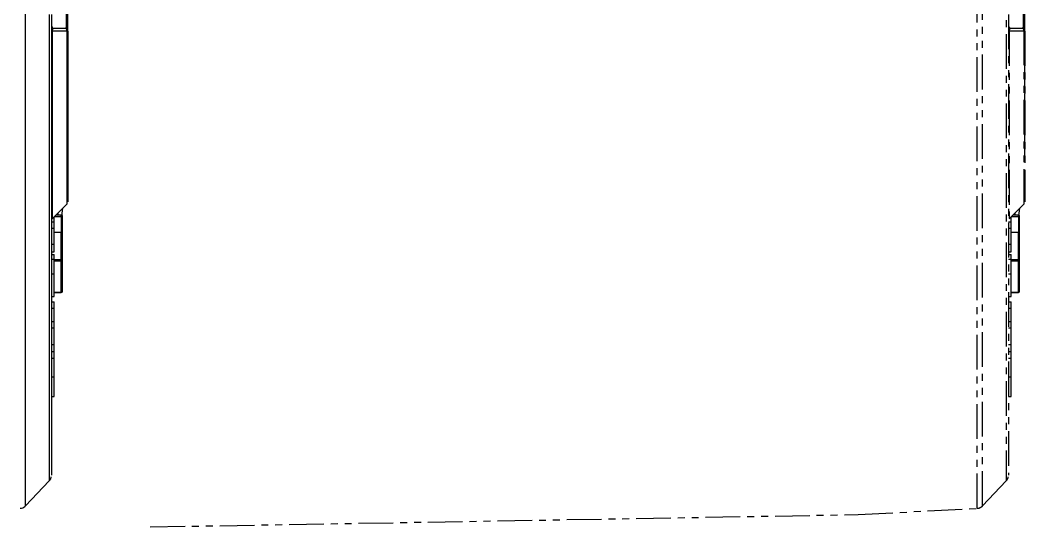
# Model space of a CAD drawing. Header units: millimetres. Extents: x 2223 to 4172, y 741 to 2119.
# Drawn here: x 3443.7 to 3627.5, y 1031.1 to 1123.9 of the extents above; entities that cross this region are included whole.
import ezdxf

# ---------------------------------------------------------------- set-up
doc = ezdxf.new("R2010")
doc.units = ezdxf.units.MM
doc.linetypes.add('PHANTOM', pattern=[12.7, 6.35, -1.27, 1.27, -1.27, 1.27, -1.27])

msp = doc.modelspace()

# ---------------------------------------------------------------- linework, layer by layer
at = {"color": 7, "linetype": 'Continuous', "lineweight": 25}
for p, q in [((3452.275, 1121.837), (3449.568, 1121.84)), ((3449.8, 1122.338), (3449.922, 1122.368)), ((3449.922, 1122.368), (3451.922, 1122.368)), ((3452.275, 1120.906), (3452.275, 1121.837)), ((3452.405, 1099.02), (3452.415, 1099.022)), ((3452.357, 1096.309), (3452.382, 1096.236)), ((3452.394, 1096.205), (3452.376, 1096.268)), ((3452.421, 1096.023), (3452.397, 1096.198)), ((3452.405, 1096.17), (3452.398, 1096.193)), ((3449.568, 1087.515), (3452.275, 1090.222)), ((3450.618, 1088.201), (3450.618, 1088.565)), ((3450.621, 1088.201), (3450.621, 1088.568)), ((3451.306, 1088.061), (3451.524, 1089.471)), ((3449.421, 1086.944), (3449.921, 1086.944)), ((3449.921, 1086.944), (3449.921, 1087.868)), ((3449.921, 1085.799), (3449.921, 1086.944)), ((3449.997, 1087.944), (3451.221, 1087.944)), ((3451.221, 1088.197), (3450.25, 1088.197)), ((3451.221, 1088.201), (3450.254, 1088.201)), ((3451.221, 1088.197), (3451.221, 1088.201)), ((3449.421, 1085.799), (3449.921, 1085.799)), ((3449.921, 1082.781), (3449.921, 1085.799)), ((3451.221, 1085.019), (3449.921, 1085.019)), ((3451.221, 1080.086), (3451.221, 1085.019)), ((3451.421, 1079.945), (3451.421, 1084.878)), ((3449.921, 1082.781), (3449.421, 1082.781)), ((3449.421, 1081.492), (3449.921, 1081.492)), ((3449.421, 1080.967), (3449.921, 1080.967)), ((3449.921, 1078.004), (3449.921, 1080.967)), ((3449.421, 1080.12), (3449.921, 1080.12)), ((3449.921, 1077.445), (3449.921, 1080.12)), ((3449.921, 1080.086), (3451.221, 1080.086)), ((3449.921, 1079.833), (3451.221, 1079.833)), ((3451.421, 1076.806), (3451.421, 1079.945)), ((3449.421, 1077.445), (3449.921, 1077.445)), ((3451.421, 1074.217), (3451.421, 1076.806)), ((3449.921, 1074.052), (3451.221, 1074.052)), ((3449.921, 1074.017), (3451.221, 1074.017)), ((3449.421, 1073.26), (3449.921, 1073.26)), ((3449.421, 1072.3), (3449.921, 1072.3)), ((3449.421, 1071.157), (3449.921, 1071.157)), ((3449.921, 1068.696), (3449.921, 1071.157)), ((3449.421, 1068.696), (3449.921, 1068.696)), ((3449.921, 1067.551), (3449.921, 1068.696)), ((3449.421, 1067.551), (3449.921, 1067.551)), ((3449.921, 1064.533), (3449.921, 1067.551)), ((3449.421, 1064.533), (3449.921, 1064.533)), ((3449.421, 1063.254), (3449.921, 1063.254)), ((3449.421, 1062.01), (3449.921, 1062.01)), ((3449.421, 1058.601), (3449.921, 1058.601)), ((3449.921, 1054.989), (3449.921, 1058.601)), ((3449.421, 1054.989), (3449.921, 1054.989)), ((3444.686, 1034.993), (3449.009, 1039.549))]:
    msp.add_line(p, q, dxfattribs=at)
at = {"color": 7, "linetype": 'PHANTOM', "lineweight": 25}
for p, q in [((3627.358, 1121.837), (3624.651, 1121.84)), ((3624.883, 1122.338), (3625.005, 1122.368)), ((3625.005, 1122.368), (3627.005, 1122.368)), ((3627.358, 1120.906), (3627.358, 1121.837)), ((3627.488, 1099.02), (3627.498, 1099.022)), ((3627.441, 1096.309), (3627.465, 1096.236)), ((3627.477, 1096.205), (3627.459, 1096.268)), ((3627.505, 1096.023), (3627.48, 1096.198)), ((3627.488, 1096.17), (3627.481, 1096.193)), ((3624.651, 1087.515), (3627.358, 1090.222)), ((3625.701, 1088.201), (3625.701, 1088.565)), ((3625.704, 1088.201), (3625.704, 1088.568)), ((3626.389, 1088.061), (3626.607, 1089.471)), ((3624.504, 1086.944), (3625.004, 1086.944)), ((3625.004, 1086.944), (3625.004, 1087.868)), ((3625.004, 1085.799), (3625.004, 1086.944)), ((3625.08, 1087.944), (3626.304, 1087.944)), ((3626.304, 1088.197), (3625.333, 1088.197)), ((3626.304, 1088.201), (3625.337, 1088.201)), ((3626.304, 1088.197), (3626.304, 1088.201)), ((3624.504, 1085.799), (3625.004, 1085.799)), ((3625.004, 1082.781), (3625.004, 1085.799)), ((3626.304, 1085.019), (3625.004, 1085.019)), ((3626.304, 1080.086), (3626.304, 1085.019)), ((3626.504, 1079.945), (3626.504, 1084.878)), ((3625.004, 1082.781), (3624.504, 1082.781)), ((3624.504, 1081.492), (3625.004, 1081.492)), ((3624.504, 1080.967), (3625.004, 1080.967)), ((3625.004, 1078.004), (3625.004, 1080.967)), ((3624.504, 1080.12), (3625.004, 1080.12)), ((3625.004, 1077.445), (3625.004, 1080.12)), ((3625.004, 1080.086), (3626.304, 1080.086)), ((3625.004, 1079.833), (3626.304, 1079.833)), ((3626.504, 1076.806), (3626.504, 1079.945)), ((3624.504, 1077.445), (3625.004, 1077.445)), ((3626.504, 1074.217), (3626.504, 1076.806)), ((3625.004, 1074.052), (3626.304, 1074.052)), ((3625.004, 1074.017), (3626.304, 1074.017)), ((3624.504, 1073.26), (3625.004, 1073.26)), ((3624.504, 1072.3), (3625.004, 1072.3)), ((3624.504, 1071.157), (3625.004, 1071.157)), ((3625.004, 1068.696), (3625.004, 1071.157)), ((3624.504, 1068.696), (3625.004, 1068.696)), ((3625.004, 1067.551), (3625.004, 1068.696)), ((3624.504, 1067.551), (3625.004, 1067.551)), ((3625.004, 1064.533), (3625.004, 1067.551)), ((3624.504, 1064.533), (3625.004, 1064.533)), ((3624.504, 1063.254), (3625.004, 1063.254)), ((3624.504, 1062.01), (3625.004, 1062.01)), ((3624.504, 1058.601), (3625.004, 1058.601)), ((3625.004, 1054.989), (3625.004, 1058.601)), ((3624.504, 1054.989), (3625.004, 1054.989)), ((3619.769, 1034.993), (3624.092, 1039.549)), ((3467.504, 1031.128), (3597.031, 1033.389)), ((3597.031, 1033.389), (3618.759, 1034.527))]:
    msp.add_line(p, q, dxfattribs=at)
at = {"color": 7, "linetype": 'PHANTOM', "lineweight": 25, "flags": 128}
for points in [[(3618.759, 1034.527), (3618.759, 1034.536), (3618.759, 1034.788), (3618.759, 1035.39), (3618.759, 1036.339), (3618.759, 1037.63), (3618.759, 1039.261), (3618.759, 1041.223), (3618.759, 1043.509), (3618.759, 1046.112), (3618.759, 1049.019), (3618.759, 1052.221), (3618.759, 1055.704), (3618.759, 1059.456), (3618.759, 1063.461), (3618.759, 1067.704), (3618.759, 1072.169), (3618.759, 1076.839), (3618.759, 1081.694), (3618.76, 1086.717), (3618.76, 1091.888), (3618.76, 1097.187), (3618.76, 1102.594), (3618.76, 1108.086), (3618.76, 1113.644), (3618.76, 1119.245), (3618.76, 1124.868), (3618.76, 1130.491), (3618.76, 1136.093), (3618.76, 1141.65), (3618.76, 1147.143), (3618.76, 1152.549), (3618.76, 1157.848), (3618.76, 1163.019), (3618.759, 1168.042), (3618.759, 1172.898), (3618.759, 1177.567), (3618.759, 1182.032), (3618.759, 1186.276), (3618.759, 1190.281), (3618.759, 1194.033), (3618.759, 1197.516), (3618.759, 1200.718), (3618.759, 1203.625), (3618.759, 1206.227), (3618.759, 1208.514), (3618.759, 1210.476), (3618.759, 1212.106), (3618.759, 1213.398), (3618.759, 1214.347), (3618.759, 1214.948), (3618.759, 1215.201), (3618.759, 1215.209)], [(3619.769, 1034.993), (3619.769, 1035.004), (3619.769, 1035.277), (3619.769, 1035.91), (3619.769, 1036.901), (3619.769, 1038.247), (3619.769, 1039.941), (3619.769, 1041.977), (3619.769, 1044.346), (3619.769, 1047.04), (3619.769, 1050.047), (3619.769, 1053.355), (3619.769, 1056.952), (3619.769, 1060.821), (3619.769, 1064.949), (3619.769, 1069.317), (3619.769, 1073.909), (3619.769, 1078.707), (3619.769, 1083.69), (3619.769, 1088.839), (3619.769, 1094.133), (3619.769, 1099.551), (3619.769, 1105.07), (3619.769, 1110.67), (3619.769, 1116.326), (3619.769, 1122.017), (3619.769, 1127.719), (3619.769, 1133.41), (3619.769, 1139.067), (3619.769, 1144.666), (3619.769, 1150.186), (3619.769, 1155.604), (3619.769, 1160.898), (3619.769, 1166.047), (3619.769, 1171.03), (3619.769, 1175.827), (3619.769, 1180.419), (3619.769, 1184.788), (3619.769, 1188.915), (3619.769, 1192.785), (3619.769, 1196.381), (3619.769, 1199.689), (3619.769, 1202.697), (3619.769, 1205.39), (3619.769, 1207.76), (3619.769, 1209.796), (3619.769, 1211.49), (3619.769, 1212.835), (3619.769, 1213.827), (3619.769, 1214.46), (3619.769, 1214.732), (3619.769, 1214.744)], [(3624.092, 1210.187), (3624.092, 1210.18), (3624.092, 1209.926), (3624.093, 1209.315), (3624.093, 1208.347), (3624.093, 1207.029), (3624.093, 1205.365), (3624.093, 1203.361), (3624.093, 1201.028), (3624.093, 1198.373), (3624.093, 1195.41), (3624.093, 1192.149), (3624.093, 1188.605), (3624.093, 1184.793), (3624.093, 1180.729), (3624.093, 1176.429), (3624.093, 1171.913), (3624.093, 1167.198), (3624.093, 1162.305), (3624.093, 1157.255), (3624.093, 1152.068), (3624.093, 1146.767), (3624.093, 1141.373), (3624.093, 1135.91), (3624.093, 1130.401), (3624.093, 1124.868), (3624.093, 1119.336), (3624.093, 1113.826), (3624.093, 1108.363), (3624.093, 1102.97), (3624.093, 1097.669), (3624.093, 1092.482), (3624.093, 1087.431), (3624.093, 1082.539), (3624.093, 1077.824), (3624.093, 1073.307), (3624.093, 1069.008), (3624.093, 1064.943), (3624.093, 1061.131), (3624.093, 1057.587), (3624.093, 1054.327), (3624.093, 1051.363), (3624.093, 1048.709), (3624.093, 1046.375), (3624.093, 1044.372), (3624.093, 1042.708), (3624.093, 1041.389), (3624.093, 1040.422), (3624.092, 1039.81), (3624.092, 1039.557), (3624.092, 1039.549)], [(3627.216, 1127.415), (3627.216, 1124.868), (3627.216, 1122.32)], [(3624.651, 1121.84), (3624.651, 1118.076), (3624.651, 1114.382), (3624.651, 1110.797), (3624.651, 1107.357), (3624.651, 1104.098), (3624.651, 1101.054), (3624.651, 1098.256), (3624.651, 1095.732), (3624.651, 1093.51), (3624.651, 1091.612), (3624.651, 1090.057), (3624.651, 1088.862), (3624.651, 1088.039), (3624.651, 1087.596), (3624.651, 1087.515)], [(3627.358, 1090.222), (3627.358, 1090.304), (3627.358, 1090.722), (3627.358, 1091.487), (3627.358, 1092.593), (3627.358, 1094.027), (3627.358, 1095.776), (3627.358, 1097.822), (3627.358, 1100.143), (3627.358, 1102.717), (3627.358, 1105.516), (3627.358, 1108.513), (3627.358, 1111.676), (3627.358, 1114.974), (3627.358, 1118.372), (3627.358, 1120.906)], [(3626.304, 1088.139), (3626.304, 1088.151), (3626.304, 1088.163), (3626.304, 1088.173), (3626.304, 1088.181), (3626.304, 1088.187), (3626.304, 1088.192), (3626.304, 1088.196), (3626.304, 1088.197)], [(3626.304, 1087.944), (3626.304, 1087.969), (3626.304, 1087.996), (3626.304, 1088.022), (3626.304, 1088.048), (3626.304, 1088.073), (3626.304, 1088.097), (3626.304, 1088.119), (3626.304, 1088.139)], [(3626.304, 1087.944), (3626.304, 1087.556), (3626.304, 1087.161), (3626.304, 1086.766), (3626.304, 1086.377), (3626.304, 1086.002), (3626.304, 1085.646), (3626.304, 1085.317), (3626.304, 1085.019)], [(3626.304, 1079.833), (3626.304, 1079.863), (3626.304, 1079.896), (3626.304, 1079.93), (3626.304, 1079.964), (3626.304, 1079.998), (3626.304, 1080.03), (3626.304, 1080.06), (3626.304, 1080.086)], [(3626.304, 1079.833), (3626.343, 1079.835), (3626.381, 1079.842), (3626.415, 1079.852), (3626.446, 1079.866), (3626.471, 1079.883), (3626.489, 1079.902), (3626.5, 1079.923), (3626.504, 1079.945)], [(3626.304, 1074.052), (3626.304, 1074.647), (3626.304, 1075.283), (3626.304, 1075.956), (3626.304, 1076.665), (3626.304, 1077.409), (3626.304, 1078.187), (3626.304, 1078.995), (3626.304, 1079.833)], [(3626.304, 1074.076), (3626.304, 1074.054), (3626.304, 1074.037), (3626.304, 1074.025), (3626.304, 1074.018), (3626.304, 1074.017)], [(3626.304, 1074.017), (3626.304, 1074.018), (3626.304, 1074.024), (3626.304, 1074.035), (3626.304, 1074.052)]]:
    msp.add_lwpolyline(points, dxfattribs=at)
at = {"color": 7, "linetype": 'Continuous', "lineweight": 25, "flags": 128}
for points in [[(3444.686, 1034.993), (3444.686, 1035.004), (3444.686, 1035.277), (3444.686, 1035.91), (3444.686, 1036.901), (3444.686, 1038.247), (3444.686, 1039.941), (3444.686, 1041.977), (3444.686, 1044.346), (3444.686, 1047.04), (3444.686, 1050.047), (3444.686, 1053.355), (3444.686, 1056.952), (3444.686, 1060.821), (3444.686, 1064.949), (3444.686, 1069.317), (3444.686, 1073.909), (3444.686, 1078.707), (3444.686, 1083.69), (3444.686, 1088.839), (3444.686, 1094.133), (3444.686, 1099.551), (3444.686, 1105.07), (3444.686, 1110.67), (3444.686, 1116.326), (3444.686, 1122.017), (3444.686, 1127.719)], [(3452.133, 1127.415), (3452.133, 1124.868), (3452.133, 1122.32)], [(3449.01, 1124.868), (3449.01, 1119.336), (3449.01, 1113.826), (3449.01, 1108.363), (3449.01, 1102.97), (3449.01, 1097.669), (3449.01, 1092.482), (3449.01, 1087.431), (3449.01, 1082.539), (3449.01, 1077.824), (3449.01, 1073.307), (3449.01, 1069.008), (3449.01, 1064.943), (3449.01, 1061.131), (3449.01, 1057.587), (3449.01, 1054.327), (3449.01, 1051.363), (3449.01, 1048.709), (3449.01, 1046.375), (3449.01, 1044.372), (3449.01, 1042.708), (3449.01, 1041.389), (3449.009, 1040.422), (3449.009, 1039.81), (3449.009, 1039.557), (3449.009, 1039.549)], [(3449.568, 1121.84), (3449.568, 1118.076), (3449.568, 1114.382), (3449.568, 1110.797), (3449.568, 1107.357), (3449.568, 1104.098), (3449.568, 1101.054), (3449.568, 1098.256), (3449.568, 1095.732), (3449.568, 1093.51), (3449.568, 1091.612), (3449.568, 1090.057), (3449.568, 1088.862), (3449.568, 1088.039), (3449.568, 1087.596), (3449.568, 1087.515)], [(3452.275, 1090.222), (3452.275, 1090.304), (3452.275, 1090.722), (3452.275, 1091.487), (3452.275, 1092.593), (3452.275, 1094.027), (3452.275, 1095.776), (3452.275, 1097.822), (3452.275, 1100.143), (3452.275, 1102.717), (3452.275, 1105.516), (3452.275, 1108.513), (3452.275, 1111.676), (3452.275, 1114.974), (3452.275, 1118.372), (3452.275, 1120.906)], [(3451.221, 1088.139), (3451.221, 1088.151), (3451.221, 1088.163), (3451.221, 1088.173), (3451.221, 1088.181), (3451.221, 1088.187), (3451.221, 1088.192), (3451.221, 1088.196), (3451.221, 1088.197)], [(3451.221, 1087.944), (3451.221, 1087.969), (3451.221, 1087.996), (3451.221, 1088.022), (3451.221, 1088.048), (3451.221, 1088.073), (3451.221, 1088.097), (3451.221, 1088.119), (3451.221, 1088.139)], [(3451.221, 1087.944), (3451.221, 1087.556), (3451.221, 1087.161), (3451.221, 1086.766), (3451.221, 1086.377), (3451.221, 1086.002), (3451.221, 1085.646), (3451.221, 1085.317), (3451.221, 1085.019)], [(3451.221, 1079.833), (3451.221, 1079.863), (3451.221, 1079.896), (3451.221, 1079.93), (3451.221, 1079.964), (3451.221, 1079.998), (3451.221, 1080.03), (3451.221, 1080.06), (3451.221, 1080.086)], [(3451.221, 1079.833), (3451.26, 1079.835), (3451.298, 1079.842), (3451.332, 1079.852), (3451.363, 1079.866), (3451.388, 1079.883), (3451.406, 1079.902), (3451.417, 1079.923), (3451.421, 1079.945)], [(3451.221, 1074.052), (3451.221, 1074.647), (3451.221, 1075.283), (3451.221, 1075.956), (3451.221, 1076.665), (3451.221, 1077.409), (3451.221, 1078.187), (3451.221, 1078.995), (3451.221, 1079.833)], [(3451.221, 1074.076), (3451.221, 1074.054), (3451.221, 1074.037), (3451.221, 1074.025), (3451.221, 1074.018), (3451.221, 1074.017)], [(3451.221, 1074.017), (3451.221, 1074.018), (3451.221, 1074.024), (3451.221, 1074.035), (3451.221, 1074.052)]]:
    msp.add_lwpolyline(points, dxfattribs=at)
at = {"color": 7, "linetype": 'Continuous', "lineweight": 25}
for centre, radius, start, end in [((3449.922, 1122.868), 0.5, 180, 270.00004), ((3451.922, 1121.868), 0.5, 360, 90), ((3452.293, 1122.113), 0.277, 266.22785, 297.62362), ((3451.221, 1088.001), 0.2, 360, 90), ((3451.221, 1087.997), 0.2, 0.01246, 90.01247), ((3451.268, 1088.171), 0.232, 258.43864, 311.54119), ((3451.246, 1084.842), 0.179, 11.42145, 98.04956), ((3451.246, 1079.91), 0.179, 11.42145, 98.04956), ((3451.237, 1074.236), 0.185, 265.15004, 354.14429)]:
    msp.add_arc(centre, radius, start, end, dxfattribs=at)
at = {"color": 7, "linetype": 'PHANTOM', "lineweight": 25}
for centre, radius, start, end in [((3625.005, 1122.868), 0.5, 180, 270.00004), ((3627.005, 1121.868), 0.5, 360, 90), ((3627.377, 1122.113), 0.277, 266.22785, 297.62362), ((3626.304, 1088.001), 0.2, 360, 90), ((3626.304, 1087.997), 0.2, 0.01246, 90.01247), ((3626.351, 1088.171), 0.232, 258.43864, 311.54119), ((3626.329, 1084.842), 0.179, 11.42145, 98.04956), ((3626.329, 1079.91), 0.179, 11.42145, 98.04956), ((3626.32, 1074.236), 0.185, 265.15004, 354.14429)]:
    msp.add_arc(centre, radius, start, end, dxfattribs=at)
at = {"color": 7, "linetype": 'Continuous', "lineweight": 25}
for points, knots in [([(3452.421, 1121.87), (3452.421, 1122.869), (3452.421, 1125.123), (3452.421, 1128.645), (3452.421, 1132.367), (3452.421, 1135.984), (3452.421, 1139.443), (3452.421, 1142.697), (3452.421, 1145.692), (3452.421, 1148.418), (3452.421, 1149.948), (3452.421, 1150.713)], [0, 0, 0, 0, 0.0904762, 0.2041666, 0.3178571, 0.4315476, 0.5452381, 0.6589286, 0.772619, 0.8863095, 1, 1, 1, 1]), ([(3449.422, 1124.868), (3449.422, 1121.906), (3449.422, 1115.98), (3449.422, 1107.191), (3449.422, 1098.598), (3449.422, 1090.297), (3449.422, 1082.38), (3449.422, 1074.935), (3449.422, 1068.045), (3449.422, 1061.786), (3449.422, 1056.228), (3449.422, 1051.432), (3449.422, 1047.453), (3449.422, 1044.33), (3449.421, 1042.119), (3449.421, 1040.762), (3449.421, 1040.646), (3449.421, 1040.588)], [0, 0, 0, 0, 0.066684, 0.133368, 0.200052, 0.266736, 0.33342, 0.400104, 0.466788, 0.533472, 0.600156, 0.66684, 0.7335241, 0.8002081, 0.8668921, 0.9335761, 1, 1, 1, 1]), ([(3449.8, 1122.338), (3449.736, 1122.337), (3449.632, 1122.336), (3449.573, 1122.296), (3449.551, 1122.281)], [0, 0, 0, 0, 0.6187385, 1, 1, 1, 1]), ([(3449.568, 1121.84), (3449.568, 1121.861), (3449.567, 1121.903), (3449.576, 1121.988), (3449.599, 1122.084), (3449.639, 1122.175), (3449.706, 1122.276), (3449.762, 1122.313), (3449.8, 1122.338)], [0, 0, 0, 0, 0.0657455, 0.1312299, 0.2728945, 0.435902, 0.6154442, 1, 1, 1, 1]), ([(3452.275, 1121.837), (3452.273, 1121.903), (3452.27, 1122.003), (3452.228, 1122.127), (3452.184, 1122.21), (3452.126, 1122.281), (3452.041, 1122.35), (3451.968, 1122.361), (3451.922, 1122.368)], [0, 0, 0, 0, 0.2385849, 0.3638389, 0.5000025, 0.6213043, 0.7614151, 1, 1, 1, 1]), ([(3452.421, 1099.023), (3452.421, 1099.788), (3452.421, 1101.318), (3452.421, 1104.045), (3452.421, 1107.039), (3452.421, 1110.294), (3452.421, 1113.752), (3452.421, 1117.371), (3452.421, 1120.03), (3452.421, 1121.473), (3452.421, 1121.66)], [0, 0, 0, 0, 0.1398935, 0.2797871, 0.4196806, 0.5595741, 0.6994677, 0.8393612, 0.9792547, 1, 1, 1, 1]), ([(3452.422, 1121.868), (3452.422, 1120.507), (3452.422, 1117.783), (3452.422, 1113.811), (3452.422, 1109.995), (3452.422, 1106.394), (3452.422, 1103.058), (3452.422, 1100.035), (3452.422, 1097.369), (3452.422, 1095.098), (3452.422, 1093.257), (3452.422, 1091.862), (3452.422, 1090.973), (3452.422, 1090.561), (3452.422, 1090.617), (3452.422, 1090.633)], [0, 0, 0, 0, 0.0808771, 0.1617542, 0.2426313, 0.3235084, 0.4043855, 0.4852626, 0.5661397, 0.6470168, 0.7278939, 0.808771, 0.8896481, 0.9705252, 1, 1, 1, 1]), ([(3452.399, 1096.188), (3452.401, 1096.18), (3452.42, 1096.127), (3452.421, 1096.071), (3452.421, 1096.023)], [0, 0, 0, 0, 0.1486571, 1, 1, 1, 1]), ([(3452.422, 1093.205), (3452.422, 1093.199), (3452.422, 1093.184), (3452.422, 1093.67), (3452.422, 1094.568), (3452.421, 1095.538), (3452.421, 1096.023)], [0, 0, 0, 0, 0.1673104, 0.4448736, 0.7224368, 1, 1, 1, 1]), ([(3451.421, 1084.878), (3451.421, 1085.088), (3451.421, 1085.517), (3451.421, 1086.318), (3451.421, 1087.17), (3451.421, 1087.725), (3451.421, 1087.997)], [0, 0, 0, 0, 0.24558897, 0.5, 0.75441103, 1, 1, 1, 1]), ([(3449.921, 1081.492), (3449.921, 1081.579), (3449.921, 1081.754), (3449.921, 1082.056), (3449.921, 1082.452), (3449.921, 1082.649), (3449.921, 1082.781)], [0, 0, 0, 0, 0.1250401, 0.2502359, 0.4998742, 1, 1, 1, 1]), ([(3449.921, 1073.26), (3449.921, 1073.295), (3449.921, 1073.364), (3449.921, 1073.995), (3449.921, 1074.827), (3449.921, 1075.616), (3449.921, 1076.509), (3449.921, 1077.133), (3449.921, 1077.445)], [0, 0, 0, 0, 0.25015941, 0.49958066, 0.62466902, 0.74973011, 0.87480959, 1, 1, 1, 1]), ([(3449.921, 1071.157), (3449.921, 1071.252), (3449.921, 1071.372), (3449.921, 1071.648), (3449.921, 1071.892), (3449.921, 1072.136), (3449.921, 1072.3)], [0, 0, 0, 0, 0.5004596, 0.6283614, 0.7507034, 1, 1, 1, 1]), ([(3449.921, 1063.254), (3449.921, 1063.34), (3449.921, 1063.513), (3449.921, 1063.813), (3449.921, 1064.206), (3449.921, 1064.402), (3449.921, 1064.533)], [0, 0, 0, 0, 0.125077, 0.2502224, 0.4998872, 1, 1, 1, 1]), ([(3449.921, 1061.838), (3449.921, 1061.999), (3449.921, 1062.24), (3449.921, 1062.744), (3449.921, 1063.084), (3449.921, 1063.254)], [0, 0, 0, 0, 0.5005372, 0.7503463, 1, 1, 1, 1]), ([(3449.921, 1058.601), (3449.921, 1059.005), (3449.921, 1059.811), (3449.921, 1060.801), (3449.921, 1061.454), (3449.921, 1061.802), (3449.921, 1061.948), (3449.921, 1062.003), (3449.921, 1062.008), (3449.921, 1062.01)], [0, 0, 0, 0, 0.2503213, 0.4998014, 0.6247836, 0.7496745, 0.8746984, 0.9373467, 1, 1, 1, 1]), ([(3449.106, 1039.677), (3449.141, 1039.719), (3449.235, 1039.833), (3449.323, 1040.038), (3449.378, 1040.201), (3449.39, 1040.278), (3449.39, 1040.281)], [0, 0, 0, 0, 0.2393477, 0.6547521, 0.9846919, 1, 1, 1, 1]), ([(3443.68, 1034.552), (3443.761, 1034.551), (3444.006, 1034.547), (3444.354, 1034.717), (3444.62, 1034.902), (3444.713, 1035.029), (3444.728, 1035.05)], [0, 0, 0, 0, 0.20194111, 0.60715045, 0.93704978, 1, 1, 1, 1])]:
    msp.add_open_spline(points, degree=3, knots=knots, dxfattribs=at)
at = {"color": 7, "linetype": 'PHANTOM', "lineweight": 25}
for points, knots in [([(3627.504, 1121.87), (3627.504, 1122.869), (3627.504, 1125.123), (3627.504, 1128.645), (3627.504, 1132.367), (3627.504, 1135.984), (3627.504, 1139.443), (3627.504, 1142.697), (3627.504, 1145.692), (3627.504, 1148.418), (3627.504, 1149.948), (3627.504, 1150.713)], [0, 0, 0, 0, 0.0904762, 0.2041666, 0.3178571, 0.4315476, 0.5452381, 0.6589286, 0.772619, 0.8863095, 1, 1, 1, 1]), ([(3624.505, 1124.868), (3624.505, 1121.906), (3624.505, 1115.98), (3624.505, 1107.191), (3624.505, 1098.598), (3624.505, 1090.297), (3624.505, 1082.38), (3624.505, 1074.935), (3624.505, 1068.045), (3624.505, 1061.786), (3624.505, 1056.228), (3624.505, 1051.432), (3624.505, 1047.453), (3624.505, 1044.33), (3624.504, 1042.119), (3624.504, 1040.762), (3624.504, 1040.646), (3624.504, 1040.588)], [0, 0, 0, 0, 0.066684, 0.133368, 0.200052, 0.266736, 0.33342, 0.400104, 0.466788, 0.533472, 0.600156, 0.66684, 0.7335241, 0.8002081, 0.8668921, 0.9335761, 1, 1, 1, 1]), ([(3624.883, 1122.338), (3624.819, 1122.337), (3624.715, 1122.336), (3624.656, 1122.296), (3624.634, 1122.281)], [0, 0, 0, 0, 0.6187385, 1, 1, 1, 1]), ([(3624.651, 1121.84), (3624.651, 1121.861), (3624.65, 1121.903), (3624.659, 1121.988), (3624.682, 1122.084), (3624.722, 1122.175), (3624.789, 1122.276), (3624.845, 1122.313), (3624.883, 1122.338)], [0, 0, 0, 0, 0.0657455, 0.1312299, 0.2728945, 0.435902, 0.6154442, 1, 1, 1, 1]), ([(3627.358, 1121.837), (3627.356, 1121.903), (3627.353, 1122.003), (3627.311, 1122.127), (3627.267, 1122.21), (3627.209, 1122.281), (3627.124, 1122.35), (3627.051, 1122.361), (3627.005, 1122.368)], [0, 0, 0, 0, 0.2385849, 0.3638389, 0.5000025, 0.6213043, 0.7614151, 1, 1, 1, 1]), ([(3627.504, 1099.023), (3627.504, 1099.788), (3627.504, 1101.318), (3627.504, 1104.045), (3627.504, 1107.039), (3627.504, 1110.294), (3627.504, 1113.752), (3627.504, 1117.371), (3627.504, 1120.03), (3627.504, 1121.473), (3627.504, 1121.66)], [0, 0, 0, 0, 0.1398935, 0.2797871, 0.4196806, 0.5595741, 0.6994677, 0.8393612, 0.9792547, 1, 1, 1, 1]), ([(3627.505, 1121.868), (3627.505, 1120.507), (3627.505, 1117.783), (3627.505, 1113.811), (3627.505, 1109.995), (3627.505, 1106.394), (3627.505, 1103.058), (3627.505, 1100.035), (3627.505, 1097.369), (3627.505, 1095.098), (3627.505, 1093.257), (3627.505, 1091.862), (3627.505, 1090.973), (3627.505, 1090.561), (3627.505, 1090.617), (3627.505, 1090.633)], [0, 0, 0, 0, 0.0808771, 0.1617542, 0.2426313, 0.3235084, 0.4043855, 0.4852626, 0.5661397, 0.6470168, 0.7278939, 0.808771, 0.8896481, 0.9705252, 1, 1, 1, 1]), ([(3627.482, 1096.188), (3627.484, 1096.18), (3627.503, 1096.127), (3627.504, 1096.071), (3627.505, 1096.023)], [0, 0, 0, 0, 0.1486571, 1, 1, 1, 1]), ([(3627.505, 1093.205), (3627.505, 1093.199), (3627.505, 1093.184), (3627.505, 1093.67), (3627.505, 1094.568), (3627.505, 1095.538), (3627.505, 1096.023)], [0, 0, 0, 0, 0.1673104, 0.4448736, 0.7224368, 1, 1, 1, 1]), ([(3626.504, 1084.878), (3626.504, 1085.088), (3626.504, 1085.517), (3626.504, 1086.318), (3626.504, 1087.17), (3626.504, 1087.725), (3626.504, 1087.997)], [0, 0, 0, 0, 0.24558897, 0.5, 0.75441103, 1, 1, 1, 1]), ([(3625.004, 1081.492), (3625.004, 1081.579), (3625.004, 1081.754), (3625.004, 1082.056), (3625.004, 1082.452), (3625.004, 1082.649), (3625.004, 1082.781)], [0, 0, 0, 0, 0.1250401, 0.2502359, 0.4998742, 1, 1, 1, 1]), ([(3625.004, 1073.26), (3625.004, 1073.295), (3625.004, 1073.364), (3625.004, 1073.995), (3625.004, 1074.827), (3625.004, 1075.616), (3625.004, 1076.509), (3625.004, 1077.133), (3625.004, 1077.445)], [0, 0, 0, 0, 0.25015941, 0.49958066, 0.62466902, 0.74973011, 0.87480959, 1, 1, 1, 1]), ([(3625.004, 1071.157), (3625.004, 1071.252), (3625.004, 1071.372), (3625.004, 1071.648), (3625.004, 1071.892), (3625.004, 1072.136), (3625.004, 1072.3)], [0, 0, 0, 0, 0.5004596, 0.6283614, 0.7507034, 1, 1, 1, 1]), ([(3625.004, 1063.254), (3625.004, 1063.34), (3625.004, 1063.513), (3625.004, 1063.813), (3625.004, 1064.206), (3625.004, 1064.402), (3625.004, 1064.533)], [0, 0, 0, 0, 0.125077, 0.2502224, 0.4998872, 1, 1, 1, 1]), ([(3625.004, 1061.838), (3625.004, 1061.999), (3625.004, 1062.24), (3625.004, 1062.744), (3625.004, 1063.084), (3625.004, 1063.254)], [0, 0, 0, 0, 0.5005372, 0.7503463, 1, 1, 1, 1]), ([(3625.004, 1058.601), (3625.004, 1059.005), (3625.004, 1059.811), (3625.004, 1060.801), (3625.004, 1061.454), (3625.004, 1061.802), (3625.004, 1061.948), (3625.004, 1062.003), (3625.004, 1062.008), (3625.004, 1062.01)], [0, 0, 0, 0, 0.2503213, 0.4998014, 0.6247836, 0.7496745, 0.8746984, 0.9373467, 1, 1, 1, 1]), ([(3624.189, 1039.677), (3624.224, 1039.719), (3624.318, 1039.833), (3624.406, 1040.038), (3624.461, 1040.201), (3624.473, 1040.278), (3624.473, 1040.281)], [0, 0, 0, 0, 0.2393477, 0.6547521, 0.9846919, 1, 1, 1, 1]), ([(3618.763, 1034.552), (3618.844, 1034.551), (3619.089, 1034.547), (3619.437, 1034.717), (3619.703, 1034.902), (3619.796, 1035.029), (3619.811, 1035.05)], [0, 0, 0, 0, 0.20194111, 0.60715045, 0.93704978, 1, 1, 1, 1])]:
    msp.add_open_spline(points, degree=3, knots=knots, dxfattribs=at)

doc.saveas('drawing.dxf')
